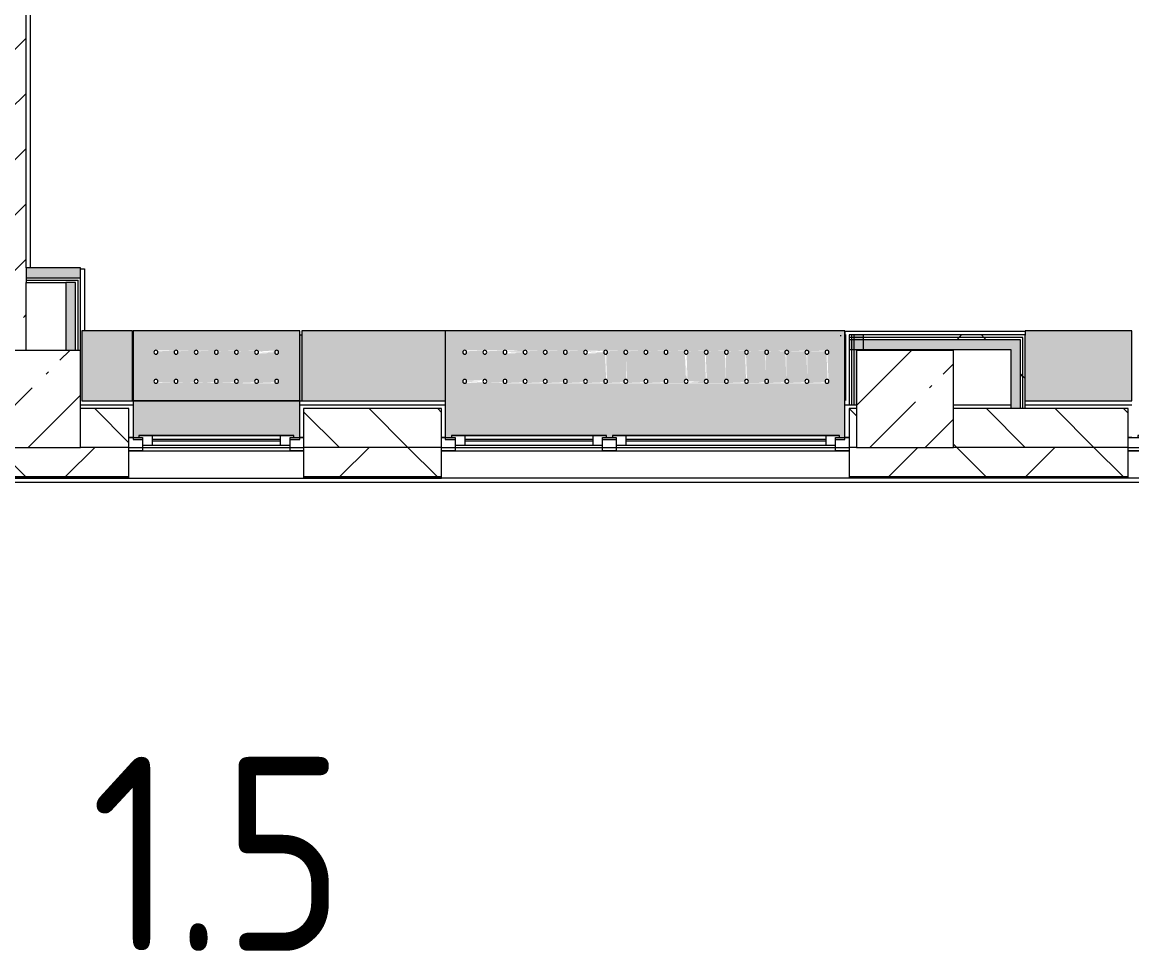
# Model space of a CAD drawing. Header units: millimetres. Extents: x 3991 to 282775, y -8553 to 29560.
# Drawn here: x 196425 to 202144, y -2695 to 2092 of the extents above; entities that cross this region are included whole.
import ezdxf

# ---------------------------------------------------------------- set-up
doc = ezdxf.new("R2010")
doc.units = ezdxf.units.MM
for name, color, linetype, lineweight, true_color in [('A-FLOR-1', 7, 'Continuous', 5, 0xaaaaaa), ('G-ANNO-TEXT-1', 7, 'Continuous', 9, 0x3c3c3c), ('I-WALL-1', 7, 'Continuous', 5, 0xe7e7e7), ('Знаки-2', 7, 'Continuous', 5, 0xd7cfbf)]:
    doc.layers.add(name, color=color, linetype=linetype, lineweight=lineweight, true_color=true_color)
for name, color, linetype, lineweight in [('A-GLAZ-2', 7, 'Continuous', 5), ('A-WALL', 7, 'Continuous', 9), ('A-WALL-4', 7, 'Continuous', 5), ('I-WALL-3', 7, 'Continuous', 5), ('S-COLS', 7, 'Continuous', 5), ('Знаки', 7, 'Continuous', 5)]:
    doc.layers.add(name, color=color, linetype=linetype, lineweight=lineweight)
doc.styles.add('GOST Common_4', font='GOST_Common.ttf', dxfattribs={"width": 0.9, "height": 1000})
pattern_1 = [(45, (148815.1, 0), (-530.33, 530.33), []), (135, (148815.1, 0), (-530.33, -530.33), [])]

# ---------------------------------------------------------------- blocks, each defined once
blk = doc.blocks.new('BSC_Колонна _Прямоугольная - 500х500-V102-Общий план 1 этажа с размещением фрагментов 1_1-1_9')
at = {"layer": 'S-COLS'}
h = blk.add_hatch(dxfattribs=at)
h.set_pattern_fill('FP_63', color=256, style=0, pattern_type=2)
h.set_pattern_definition([(45, (-47660, -150), (-285.123, 285.123), []), (45, (-47374.88, -150), (-285.123, 285.123), [504.031, -100.806, 16.764, -84.042])])
h.paths.add_polyline_path([(150.3, -250), (250, -250), (250, 250), (-250, 250), (-250, -250)])
for p, q in [((250, 250), (-250, 250)), ((-250, 250), (-250, -250)), ((250, -250), (250, 250)), ((-250, -250), (250, -250))]:
    blk.add_line(p, q, dxfattribs=at)
blk = doc.blocks.new('BSC_Колонна _Прямоугольная - 500х500-V103-Общий план 1 этажа с размещением фрагментов 1_1-1_9')
at = {"layer": 'S-COLS'}
h = blk.add_hatch(dxfattribs=at)
h.set_pattern_fill('FP_64', color=256, style=0, pattern_type=2)
h.set_pattern_definition([(45, (-52160, -150), (-285.123, 285.123), []), (45, (-51874.88, -150), (-285.123, 285.123), [504.031, -100.806, 16.764, -84.042])])
h.paths.add_polyline_path([(250, -250), (250, 250), (-250, 250), (-250, -250), (48.2, -250)])
for p, q in [((250, 250), (-250, 250)), ((-250, 250), (-250, -250)), ((250, -250), (250, 250)), ((-250, -250), (250, -250))]:
    blk.add_line(p, q, dxfattribs=at)
blk = doc.blocks.new('120_Окно_СКБ_1Ст - 120_Окно_СКБ_1Ст 900х2500_h_-20664874-Общий план 1 этажа с размещением фрагментов 1_1-1_9')
at = {"layer": 'A-GLAZ-2'}
for p, q in [((-450, -127), (-450, -57)), ((-450, -57), (-380, -57)), ((450, -57), (-450, -57)), ((-380, -57), (-380, -127)), ((380, -127), (380, -57)), ((380, -57), (450, -57)), ((450, -57), (450, -127)), ((380, -87), (-380, -87)), ((-380, -87), (-380, -127)), ((-330, -137), (-330, -87)), ((-330, -107), (330, -107)), ((330, -137), (330, -87)), ((380, -127), (380, -87)), ((-380, -127), (-450, -127)), ((-450, -127), (-431, -127)), ((-380, -127), (-400, -127)), ((-400, -127), (-400, -137)), ((-400, -137), (400, -137)), ((400, -137), (-400, -137)), ((330, -117), (-330, -117)), ((450, -127), (380, -127)), ((400, -127), (380, -127)), ((400, -137), (400, -127)), ((429, -127), (450, -127))]:
    blk.add_line(p, q, dxfattribs=at)
blk = doc.blocks.new('120_Окно_СКБ_2Ст - 120_Окно_СКБ_2Ст 2100х2500 _мал створка справа_-V118-Общий план 1 этажа с размещением фрагментов 1_1-1_9')
at = {"layer": 'A-GLAZ-2'}
for p, q in [((-1050, -127), (-1050, -57)), ((-1050, -57), (-980, -57)), ((1050, -57), (-1050, -57)), ((-980, -57), (-980, -127)), ((150, -127), (150, -57)), ((150, -57), (220, -57)), ((220, -57), (220, -127)), ((980, -127), (980, -57)), ((980, -57), (1050, -57)), ((1050, -57), (1050, -127)), ((150, -87), (-980, -87)), ((-980, -87), (-980, -127)), ((-930, -137), (-930, -87)), ((-930, -107), (100, -107)), ((100, -137), (100, -87)), ((150, -127), (150, -87)), ((980, -87), (220, -87)), ((220, -87), (220, -127)), ((270, -137), (270, -87)), ((270, -107), (930, -107)), ((930, -137), (930, -87)), ((980, -127), (980, -87)), ((-980, -127), (-1050, -127)), ((-1050, -127), (-1029, -127)), ((-980, -127), (-1000, -127)), ((-1000, -127), (-1000, -137)), ((-1000, -137), (170, -137)), ((170, -137), (-1000, -137)), ((100, -117), (-930, -117)), ((220, -127), (150, -127)), ((170, -127), (150, -127)), ((170, -137), (170, -127)), ((220, -127), (200, -127)), ((200, -127), (200, -137)), ((200, -137), (1000, -137)), ((1000, -137), (200, -137)), ((930, -117), (270, -117)), ((1050, -127), (980, -127)), ((1000, -127), (980, -127)), ((1000, -137), (1000, -127)), ((1031, -127), (1050, -127))]:
    blk.add_line(p, q, dxfattribs=at)
blk = doc.blocks.new('120_Окно_СКБ_2Ст - 120_Окно_СКБ_2Ст 3100х2500 _мал_створка слева_-22446080-Общий план 1 этажа с размещением фрагментов 1_1-1_9')
at = {"layer": 'A-GLAZ-2'}
for p, q in [((-1550, -127), (-1550, -57)), ((-1550, -57), (-1480, -57)), ((1550, -57), (-1550, -57)), ((-1480, -57), (-1480, -127)), ((650, -127), (650, -57)), ((650, -57), (720, -57)), ((720, -57), (720, -127)), ((1480, -127), (1480, -57)), ((1480, -57), (1550, -57)), ((1550, -57), (1550, -127)), ((650, -87), (-1480, -87)), ((-1480, -87), (-1480, -127)), ((-1430, -137), (-1430, -87)), ((-1430, -107), (600, -107)), ((600, -137), (600, -87)), ((650, -127), (650, -87)), ((1480, -87), (720, -87)), ((720, -87), (720, -127)), ((770, -137), (770, -87)), ((770, -107), (1430, -107)), ((1430, -137), (1430, -87)), ((1480, -127), (1480, -87)), ((-1480, -127), (-1550, -127)), ((-1550, -127), (-1529, -127)), ((-1480, -127), (-1500, -127)), ((-1500, -127), (-1500, -137)), ((-1500, -137), (670, -137)), ((670, -137), (-1500, -137)), ((600, -117), (-1430, -117)), ((720, -127), (650, -127)), ((670, -127), (650, -127)), ((670, -137), (670, -127)), ((720, -127), (700, -127)), ((700, -127), (700, -137)), ((700, -137), (1500, -137)), ((1500, -137), (700, -137)), ((1430, -117), (770, -117)), ((1550, -127), (1480, -127)), ((1500, -127), (1480, -127)), ((1500, -137), (1500, -127)), ((1531, -127), (1550, -127))]:
    blk.add_line(p, q, dxfattribs=at)
blk = doc.blocks.new('Зашивка радиатора_ с перфорацией М1 - Зашивка радиатора_ с перфорацией М1-V267-Общий план 1 этажа с размещением фрагментов 1_1-1_9')
at = {"layer": 'Знаки-2'}
blk.add_hatch(color=256, dxfattribs=at).paths.add_polyline_path([(381, 380), (381, 369), (401, 369), (401, 359), (-399, 359), (-399, 369), (-379, 369), (-379, 380), (-430, 380), (-430, 180), (430, 181), (430, 380), (401, 380)])
h = blk.add_hatch(color=256, dxfattribs=at)
h.paths.add_polyline_path([(-176.6, 180), (-430, 180), (-430, -179.9), (430.2, -179), (430, 180), (312.1, 180)])
h.paths.add_polyline_path([(430, 179.8), (430, 179.8), (403.7, 155.5)])
h.paths.add_polyline_path([(-300.6, -67.1), (-300.6, -72.2), (-216.2, -67.1)])
h.paths.add_polyline_path([(309.7, -60), (319.3, -62.6), (321.9, -72.2), (314.8, -79.3), (309.7, -79.3), (-318.9, -74.6), (-318.9, -64.6), (-310.3, -59.6), (-301.6, -64.6), (-300.6, -67.1), (-213.6, -62.6), (-203.9, -60), (-196.8, -67.1), (-199.4, -76.7), (-196.5, -78.3), (-111.4, -74.6), (-111.4, -64.6), (-102.8, -59.6), (-94.1, -64.6), (-94.1, -74.6), (-92.8, -78.3), (-7.7, -74.6), (-7.7, -64.6), (1, -59.6), (9.7, -64.6), (9.7, -74.6), (10.7, -78.3), (96.1, -74.6), (96.1, -64.6), (104.7, -59.6), (113.4, -64.6), (113.4, -74.6), (114.4, -78.3), (199.8, -74.6), (199.8, -64.6), (208.5, -59.6), (217.2, -64.6), (217.2, -74.6), (218.2, -78.3), (303.3, -74), (303.6, -64.6), (307.2, -61)])
h.paths.add_polyline_path([(-206.5, 90.4), (320.9, 85.4), (320.9, 75.4), (312.1, 70.4), (303.6, 75.4), (303.8, 85.7), (302.2, 89), (217.2, 85.4), (217.2, 75.4), (208.5, 70.4), (199.8, 75.4), (199.8, 85.4), (198.5, 89), (113.4, 85.4), (113.4, 75.4), (104.7, 70.4), (96.1, 75.4), (96.1, 85.4), (94.7, 89), (9.7, 85.4), (9.7, 75.4), (1, 70.4), (-7.7, 75.4), (-7.7, 85.4), (-8.7, 89), (-94.1, 85.4), (-94.1, 75.4), (-102.8, 70.4), (-111.4, 75.4), (-111.4, 85.4), (-112.4, 89), (-197.8, 85.4), (-197.8, 75.4), (-206.5, 70.4), (-215.2, 75.4), (-215.2, 85.4), (-216.2, 89), (-301.6, 85.4), (-301.6, 75.4), (-310.3, 70.4), (-318.9, 75.4), (-318.9, 85.4), (-308.7, 90.1), (-307.7, 90), (-209.1, 90)])
h.paths.add_polyline_path([(-216.2, -72.2), (-303.2, -76.7), (-300.3, -78.3), (-215.2, -74.6)])
at = {"layer": 'Знаки'}
for p, q in [((-379, 380), (-430, 380)), ((-430, 380), (-430, 180)), ((430, 380), (381, 380)), ((430, 180), (430, 380)), ((-430, 180), (430, 180)), ((430.2, 180), (-430, 180)), ((-430, 180), (-430, -179.9)), ((430.2, -179.9), (430.2, 180)), ((-430, -179.9), (430.2, -179.9))]:
    blk.add_line(p, q, dxfattribs=at)
for centre, start, end in [((-310.3, 80.4), 180, 0), ((-310.3, 80.4), 0, 180), ((-206.5, 80.4), 0, 180), ((-206.5, 80.4), 180, 360), ((-102.8, 80.4), 0, 180), ((-102.8, 80.4), 180, 0), ((1, 80.4), 0, 180), ((1, 80.4), 180, 0), ((104.7, 80.4), 0, 180), ((104.7, 80.4), 180, 360), ((208.5, 80.4), 0, 180), ((208.5, 80.4), 180, 0), ((312.2, 80.4), 0, 180), ((312.2, 80.4), 180, 0), ((-310.3, -69.6), 0, 180), ((-310.3, -69.6), 180, 0), ((-206.5, -69.6), 0, 180), ((-206.5, -69.6), 180, 0), ((-102.8, -69.6), 0, 180), ((-102.8, -69.6), 180, 0), ((1, -69.6), 0, 180), ((1, -69.6), 180, 0), ((104.7, -69.6), 0, 180), ((104.7, -69.6), 180, 0), ((208.5, -69.6), 0, 180), ((208.5, -69.6), 180, 0), ((312.2, -69.6), 0, 180), ((312.2, -69.6), 180, 0)]:
    blk.add_arc(centre, 10, start, end, dxfattribs=at)
blk = doc.blocks.new('Зашивка радиатора_ с перфорацией М5 - Зашивка радиатора_ с перфорацией М5-V273-Общий план 1 этажа с размещением фрагментов 1_1-1_9')
at = {"layer": 'Знаки-2'}
h = blk.add_hatch(color=256, dxfattribs=at)
h.paths.add_polyline_path([(1750, 380), (1699, 380), (1699, 369), (1719, 365.5), (1719, 359), (919, 359), (919, 369), (939, 369), (939, 380), (869, 380), (869, 369), (889, 369), (889, 359), (-281, 363.4), (-278.9, 369), (-261, 369), (-261, 380), (-310, 380), (-310, -179.9), (1749.3, -177.9), (1750, 369)])
h.paths.add_polyline_path([(1640.3, 77.8), (1640.3, 82.9), (1555.9, 77.8)])
h.paths.add_polyline_path([(933.4, -67.1), (933.4, -72.2), (1017.8, -67.1)])
h.paths.add_polyline_path([(1348.4, -67.1), (1348.4, -72.2), (1432.8, -67.1)])
h.paths.add_polyline_path([(1442.5, 90.4), (1445.1, 90), (1658.7, 85.4), (1658.7, 75.4), (1650, 70.4), (1641.3, 75.4), (1640, 77.8), (1553.3, 73.3), (1543.7, 70.7), (1536.6, 77.8), (1539.2, 87.4), (1536.6, 89), (1451.2, 85.4), (1451.2, 75.4), (1442.5, 70.4), (1433.8, 75.4), (1433.8, 85.4), (1432.8, 89), (1347.4, 85.4), (1347.4, 75.4), (1338.7, 70.4), (1330.1, 75.4), (1330.1, 85.4), (1329.1, 89), (1243.7, 85.4), (1243.7, 75.4), (1235, 70.4), (1226.3, 75.4), (1226.3, 85.4), (1225.3, 89), (1139.9, 85.4), (1139.9, 75.4), (1131.2, 70.4), (1122.6, 75.4), (1122.6, 85.4), (1121.6, 89), (1036.2, 85.4), (1036.2, 75.4), (1027.5, 70.4), (1018.8, 75.4), (1018.8, 85.4), (1017.8, 89), (932.4, 85.4), (932.4, 75.4), (923.7, 70.4), (921.2, 70.7), (926.3, -60), (933.7, -67), (1020.4, -62.6), (1030.1, -60), (1037.2, -67.1), (1034.6, -76.7), (1037.2, -78.3), (1122.6, -74.6), (1122.6, -64.6), (1131.2, -59.6), (1139.9, -64.6), (1139.9, -74.6), (1140.9, -78.3), (1226.3, -74.6), (1226.3, -64.6), (1235, -59.6), (1243.7, -64.6), (1243.7, -74.6), (1244.7, -78.3), (1330.1, -74.6), (1330.1, -64.6), (1338.7, -59.6), (1347.4, -64.6), (1348.7, -67), (1435.4, -62.6), (1445.1, -60), (1452.2, -67.1), (1449.6, -76.7), (1452.2, -78.3), (1537.6, -74.6), (1537.6, -64.6), (1546.2, -59.6), (1554.9, -64.6), (1554.9, -74.6), (1555.9, -78.3), (1641.3, -74.6), (1641.3, -64.6), (1650, -59.6), (1658.7, -64.6), (1658.7, -74.6), (1650, -79.6), (1647.4, -79.3), (-226.2, -74.6), (-226.2, -64.6), (-220.1, -59.6), (-224.6, 73.3), (-227.2, 82.9), (-220.1, 90), (-179, 90), (1439.9, 90)])
h.paths.add_polyline_path([(-116.3, 70.7), (-123.4, 77.8), (-120.8, 87.4), (-123.8, 89), (-208.8, 85.4), (-209.7, 74.2), (-217.5, 70.4), (-220.1, 70.7), (-214.9, -60), (-207.6, -68.9), (-210.4, -76.7), (-207.5, -78.3), (-122.4, -74.6), (-122.4, -64.6), (-116.3, -59.6)])
h.paths.add_polyline_path([(-7.4, 70.7), (-17.1, 73.3), (-19.7, 82.9), (-20, 89), (-105.1, 85.4), (-105.1, 75.4), (-113.8, 70.4), (-116.3, 70.7), (-111.2, -60), (-104.1, -67.1), (-108.4, -78.1), (-103.6, -78.3), (-18.7, -74.6), (-18.7, -64.6), (-10, -59.6), (-7.4, -60)])
h.paths.add_polyline_path([(96.3, 70.7), (86.7, 73.3), (84.1, 82.9), (83.7, 89), (-1.3, 85.4), (-1.3, 75.4), (-7.4, 70.4), (-2.9, -62.6), (-0.3, -72.2), (0, -78.3), (85.1, -74.6), (85.1, -64.6), (93.7, -59.6), (96.3, -60)])
h.paths.add_polyline_path([(140.6, 89), (103.1, 83.6), (102.4, 75.4), (96.3, 70.4), (100.8, -62.6), (103.4, -72.2), (103.7, -78.3), (188.8, -74.6), (188.8, -64.6), (197.5, -59.6), (200.1, -60), (194.9, 70.7), (187.8, 77.8), (192.2, 88.8), (187.5, 89), (150.7, 89)])
h.paths.add_polyline_path([(414.7, 82.9), (414.7, 77.8), (499.1, 82.9)])
h.paths.add_polyline_path([(413.7, 89), (413.7, 85.4), (414.7, 82.9), (501.7, 87.4), (498.7, 89), (414.7, 89)])
h.paths.add_polyline_path([(511.3, 70.7), (506.2, 70.7), (511.3, -60)])
h.paths.add_polyline_path([(817.4, -60), (827.1, -62.6), (829.7, -72.2), (829.7, -78.3), (915.1, -74.6), (915.1, -64.6), (921.2, -60), (916.7, 73.3), (914.1, 82.9), (914.1, 89), (828.7, 85.4), (828.7, 75.4), (820, 70.4), (817.4, 70.7)])
h.paths.add_polyline_path([(513.7, 89), (518.7, 80.4), (513.7, 71.7), (511.3, 70.4), (515.8, -62.6), (518.4, -72.2), (518.7, -78.3), (603.8, -74.6), (603.8, -64.6), (612.5, -59.6), (621.2, -64.6), (621.2, -74.6), (624.8, -78.3), (707.6, -74.6), (707.6, -64.6), (716.2, -59.6), (724.9, -64.6), (724.9, -74.6), (725.9, -78.3), (811.3, -74.6), (811.3, -64.6), (817.4, -60), (812.9, 73.3), (810.3, 82.9), (811.3, 89), (724.9, 85.4), (724.9, 75.4), (716.2, 70.4), (707.6, 75.4), (707.6, 85.4), (706.2, 89), (621.2, 85.4), (621.2, 75.4), (612.5, 70.4), (603.8, 75.4), (603.8, 85.4), (602.5, 89), (515.8, 89)])
h.paths.add_polyline_path([(303.8, 70.7), (294.2, 73.3), (291.6, 82.9), (291.2, 89), (206.2, 85.4), (206.2, 75.4), (200.1, 70.4), (204.6, -62.6), (207.2, -72.2), (207.5, -78.3), (292.6, -74.6), (292.6, -64.6), (301.2, -59.6), (303.8, -60)])
h.paths.add_polyline_path([(306.2, 89), (311.2, 80.4), (306.2, 71.7), (303.8, 70.4), (308.3, -62.6), (310.9, -72.2), (311.2, -78.3), (396.3, -74.6), (396.3, -64.6), (405, -59.6), (407.6, -60), (402.4, 70.7), (395.3, 77.8), (399.7, 88.8), (395, 89), (308.3, 89)])
h.paths.add_polyline_path([(1556.2, 89), (1554.9, 85.4), (1556.2, 83), (1642.9, 87.4), (1640.3, 89)])
h.paths.add_polyline_path([(414.7, 77.8), (407.6, 70.4), (412.1, -62.6), (414.7, -72.2), (415, -78.3), (500.1, -74.6), (500.1, -64.6), (506.2, -59.6), (501.7, 73.3), (499.1, 77.8), (415, 77.8)])
h.paths.add_polyline_path([(1017.8, -72.2), (933.4, -78.3), (1018.8, -74.6)])
h.paths.add_polyline_path([(1348.4, -72.2), (1348.4, -78.3), (1433.8, -74.6), (1432.5, -72.2)])
at = {"layer": 'Знаки'}
for p, q in [((-261, 380), (-310, 380)), ((-310, 380), (-310, -179.9)), ((939, 380), (869, 380)), ((1750, 380), (1699, 380)), ((1750, -179.9), (1750, 380)), ((-310, -179.9), (1750, -179.9))]:
    blk.add_line(p, q, dxfattribs=at)
for centre, start, end in [((-217.5, 80.4), 0, 180), ((-217.5, 80.4), 180, 0), ((-113.8, 80.4), 0, 180), ((-113.8, 80.4), 180, 0), ((-10, 80.4), 0, 180), ((-10, 80.4), 180, 360), ((93.7, 80.4), 0, 180), ((93.7, 80.4), 180, 0), ((197.5, 80.4), 0, 180), ((197.5, 80.4), 180, 0), ((301.2, 80.4), 0, 180), ((301.2, 80.4), 180, 0), ((405, 80.4), 0, 180), ((405, 80.4), 180, 0), ((508.7, 80.4), 0, 180), ((508.7, 80.4), 180, 0), ((612.5, 80.4), 0, 180), ((612.5, 80.4), 180, 0), ((716.2, 80.4), 0, 180), ((716.2, 80.4), 180, 0), ((820, 80.4), 0, 180), ((820, 80.4), 180, 0), ((923.7, 80.4), 0, 180), ((923.7, 80.4), 180, 360), ((1027.5, 80.4), 0, 180), ((1027.5, 80.4), 180, 0), ((1131.2, 80.4), 0, 180), ((1131.2, 80.4), 180, 360), ((1235, 80.4), 0, 180), ((1235, 80.4), 180, 0), ((1338.7, 80.4), 0, 180), ((1338.7, 80.4), 180, 0), ((1442.5, 80.4), 0, 180), ((1442.5, 80.4), 180, 360), ((1546.2, 80.4), 0, 180), ((1546.2, 80.4), 180, 0), ((1650, 80.4), 0, 180), ((1650, 80.4), 180, 360), ((-217.5, -69.6), 0, 180), ((-217.5, -69.6), 180, 0), ((-113.8, -69.6), 0, 180), ((-113.8, -69.6), 180, 0), ((-10, -69.6), 0, 180), ((-10, -69.6), 180, 0), ((93.7, -69.6), 0, 180), ((93.7, -69.6), 180, 0), ((197.5, -69.6), 0, 180), ((197.5, -69.6), 180, 0), ((301.2, -69.6), 0, 180), ((301.2, -69.6), 180, 0), ((405, -69.6), 0, 180), ((405, -69.6), 180, 0), ((508.7, -69.6), 0, 180), ((508.7, -69.6), 180, 0), ((612.5, -69.6), 0, 180), ((612.5, -69.6), 180, 0), ((716.2, -69.6), 0, 180), ((716.2, -69.6), 180, 0), ((820, -69.6), 0, 180), ((820, -69.6), 180, 0), ((923.7, -69.6), 0, 180), ((923.7, -69.6), 180, 0), ((1027.5, -69.6), 0, 180), ((1027.5, -69.6), 180, 0), ((1131.2, -69.6), 0, 180), ((1131.2, -69.6), 180, 0), ((1235, -69.6), 0, 180), ((1235, -69.6), 180, 0), ((1338.7, -69.6), 0, 180), ((1338.7, -69.6), 180, 0), ((1442.5, -69.6), 0, 180), ((1442.5, -69.6), 180, 0), ((1546.2, -69.6), 0, 180), ((1546.2, -69.6), 180, 0), ((1650, -69.6), 0, 180), ((1650, -69.6), 180, 0)]:
    blk.add_arc(centre, 10, start, end, dxfattribs=at)
blk = doc.blocks.new('Зашивка без перфорации М3 - М3_8-30988392-Общий план 1 этажа с размещением фрагментов 1_1-1_9')
at = {"layer": 'Знаки-2'}
blk.add_hatch(color=256, dxfattribs=at).paths.add_polyline_path([(-428.8, 180), (-430, 180), (-430, -179.9), (310.2, -179.9), (310.2, 180), (-249.4, 180)])
at = {"layer": 'Знаки'}
for p, q in [((310.2, 180), (-430, 180)), ((-430, 180), (-430, -179.9)), ((310.2, -179.9), (310.2, 180)), ((-430, -179.9), (310.2, -179.9))]:
    blk.add_line(p, q, dxfattribs=at)
blk = doc.blocks.new('Зашивка без перфорации М3 - М3_3-30974608-Общий план 1 этажа с размещением фрагментов 1_1-1_9')
at = {"layer": 'Знаки-2'}
blk.add_hatch(color=256, dxfattribs=at).paths.add_polyline_path([(-176.4, 180), (-430, 180), (-427.4, -179.9), (-169.8, -179), (-169.8, 180)])
at = {"layer": 'Знаки'}
for p, q in [((-169.8, 180), (-430, 180)), ((-430, 180), (-430, -179.9)), ((-169.8, -179.9), (-169.8, 180)), ((-430, -179.9), (-169.8, -179.9))]:
    blk.add_line(p, q, dxfattribs=at)
blk = doc.blocks.new('Зашивка без перфорации М3 - М3_5-30986737-Общий план 1 этажа с размещением фрагментов 1_1-1_9')
at = {"layer": 'Знаки-2'}
blk.add_hatch(color=256, dxfattribs=at).paths.add_polyline_path([(119.5, 180), (-430, 180), (-429.5, -179.9), (120.2, -179), (119.5, -146.5)])
at = {"layer": 'Знаки'}
for p, q in [((119.5, 180), (-430, 180)), ((-430, 180), (-430, -179.9)), ((120.2, -179.9), (120.2, -158.3)), ((-430, -179.9), (120.2, -179.9))]:
    blk.add_line(p, q, dxfattribs=at)
blk = doc.blocks.new('Зашивка_ торцевая панель - Зашивка_ торцевая панель-V292-Общий план 1 этажа с размещением фрагментов 1_1-1_9')
at = {"layer": 'Знаки-2'}
blk.add_hatch(color=256, dxfattribs=at).paths.add_polyline_path([(-409.5, -160), (-406, -160), (-409.5, -111.1)])
at = {"layer": 'Знаки'}
for p, q in [((-430, 170.7), (-430, 177)), ((-406, 180), (-406, -160))]:
    blk.add_line(p, q, dxfattribs=at)
blk = doc.blocks.new('Зашивка_ опоясывающая панель - Зашивка_ опоясывающая панель-V295-Общий план 1 этажа с размещением фрагментов 1_1-1_9')
at = {"layer": 'Знаки-2'}
blk.add_hatch(color=256, dxfattribs=at).paths.add_polyline_path([(-409.2, -160), (-406.2, -160), (-409.3, -160)])
blk = doc.blocks.new('Зашивка_ опоясывающая панель - Зашивка_ опоясывающая панель-V296-Общий план 1 этажа с размещением фрагментов 1_1-1_9')
at = {"layer": 'Знаки-2'}
blk.add_hatch(color=256, dxfattribs=at).paths.add_polyline_path([(-416, -160), (-406, -160), (-406, 180), (-416, 180), (-416, -70.4)])
at = {"layer": 'Знаки'}
for p, q in [((-416, 180), (-406, 180)), ((-416, -160), (-406, -160))]:
    blk.add_line(p, q, dxfattribs=at)

msp = doc.modelspace()

# ---------------------------------------------------------------- hatches: boundary and pattern name
at = {"layer": 'A-WALL-4'}
h = msp.add_hatch(dxfattribs=at)
h.set_pattern_fill('FP_58', color=256, style=0, pattern_type=2)
h.set_pattern_definition([(135, (148815.1, 0), (-176.7767, -176.7767), [])])
h.paths.add_polyline_path([(208075.1, -100), (208825.1, -100), (208825.1, 100), (208075.1, 100), (208075.1, -70.8)])
h.paths.add_polyline_path([(196725.1, -100), (196975.1, -100), (196975.1, 100), (196725.1, 100)])
h.paths.add_polyline_path([(197875.1, -100), (198586.6, -100), (198586.6, 100), (197875.1, 100)])
h.paths.add_polyline_path([(214217, -100), (214225.1, -100), (214225.1, 100), (213975.1, 100), (213975.1, -100)])
h.paths.add_polyline_path([(212751.1, -100), (213075.1, -100), (213075.1, 100), (212525.1, 100), (212525.1, -100), (212619.5, -100)])
h.paths.add_polyline_path([(200725.1, -100), (200725.1, 100), (200686.6, 100), (200686.6, -100)])
h.paths.add_polyline_path([(201225.1, -100), (202125.1, -100), (202125.1, 100), (201225.1, 100), (201225.1, -25.1)])
h.paths.add_polyline_path([(205725.1, -100), (205975.1, -100), (205975.1, 100), (205725.1, 100), (205725.1, 33.3)])
h.paths.add_polyline_path([(210341.3, -100), (210425.1, -100), (210425.1, 100), (210225.1, 100), (210225.1, -100), (210326.6, -100)])
h = msp.add_hatch(dxfattribs=at)
h.set_pattern_fill('FP_73', color=256, style=0, pattern_type=2)
h.set_pattern_definition([(45, (148815.1, 0), (-353.5534, 353.5534), []), (135, (148815.1, 0), (-353.5534, -353.5534), [])])
h.paths.add_polyline_path([(215875.1, -250), (219475.1, -250), (219475.1, -100), (215875.1, -100), (215875.1, -129.7)])
h.paths.add_polyline_path([(221058.2, -250), (221095.1, -250), (221095.1, -100), (220375.1, -101.8), (220375.1, -250)])
h.paths.add_polyline_path([(224507.1, -250), (224515.1, -250), (224515.1, -100), (222795.1, -100), (222795.1, -250), (223012.9, -250)])
h.paths.add_polyline_path([(205421.2, -250), (205975.1, -250), (205975.1, -100), (205225.1, -100), (205225.1, -250)])
h.paths.add_polyline_path([(213075.1, -250), (213075.1, -100), (212525.1, -100), (212525.1, -250)])
h.paths.add_polyline_path([(208825.1, -250), (208825.1, -100), (208075.1, -100), (208075.1, -250)])
h.paths.add_polyline_path([(210425.1, -250), (210425.1, -100), (209725.1, -100), (209725.1, -250)])
h.paths.add_polyline_path([(214975.1, -250), (214975.1, -100), (213975.1, -100), (213975.1, -250)])
h.paths.add_polyline_path([(193125.1, -250), (193125.1, -100), (191552.6, -100), (191552.6, -250), (191738.8, -250)])
h.paths.add_polyline_path([(196225.1, -250), (196975.1, -250), (196975.1, -100), (196225.1, -100), (196225.1, -161.8)])
h.paths.add_polyline_path([(198586.6, -250), (198586.6, -100), (197875.1, -100), (197875.1, -250)])
h.paths.add_polyline_path([(201511.9, -250), (202125.1, -250), (202125.1, -100), (200686.6, -100), (200686.6, -250)])
h.paths.add_polyline_path([(189452.6, -250), (189452.6, -100), (188755.1, -100), (188755.1, -250)])
h.paths.add_polyline_path([(187829.5, -250), (187855.1, -250), (187855.1, -100), (186805.1, -100), (186805.1, -250)])
h.paths.add_polyline_path([(185874.9, -250), (185905.1, -250), (185905.1, -100), (184785.1, -100), (184785.1, -250)])
h.paths.add_polyline_path([(176125.1, -250), (177124.8, -250), (177124.8, -100), (176125.1, -100), (176125.1, -211.8)])
h.paths.add_polyline_path([(178024.8, -250), (179025.1, -250), (179025.1, -100), (178024.8, -100), (178024.8, -207.1)])
h.paths.add_polyline_path([(181825.1, -250), (182685.1, -250), (182685.1, -100), (181825.1, -100), (181825.1, -197.6)])
h.paths.add_polyline_path([(174250.1, -250), (175225.1, -250), (175225.1, -100), (174250.1, -100), (174250.1, -216.5)])
h.paths.add_polyline_path([(171450.1, -250), (171450.1, -100), (170425.1, -100), (170425.1, -250)])
h.paths.add_polyline_path([(169525.1, -250), (169525.1, -100), (168175.1, -100), (168175.1, -250), (168283.2, -250)])
h.paths.add_polyline_path([(166075.1, -250), (166075.1, -100), (165325.1, -100), (165325.1, -250)])
h.paths.add_polyline_path([(164373.9, -250), (164425.1, -250), (164425.1, -100), (163675.1, -100), (163675.1, -250)])
h.paths.add_polyline_path([(148555.1, -250), (152545.1, -250), (152545.1, -100), (148555.1, -100), (148555.1, -210)])
h.paths.add_polyline_path([(161575.1, -250), (161575.1, -100), (160825.1, -100), (160825.1, -250)])
h.paths.add_polyline_path([(158510, -250), (158725.1, -250), (158725.1, -100), (157974.8, -100), (157974.8, -250)])
h.paths.add_polyline_path([(156555.4, -250), (157074.8, -250), (157074.8, -100), (155645.1, -100), (155645.1, -250)])
at = {"layer": 'I-WALL-1'}
for points in [[(196445.1, 775), (196725.1, 775), (196725.1, 825), (196445.1, 825)], [(196700.1, 400), (196700.1, 750), (196650.1, 750), (196650.1, 400)], [(201511.9, 405), (201520.1, 405), (201520.1, 455), (200686.6, 455), (200686.6, 405), (201225.1, 405)], [(201570.1, 100), (201570.1, 455), (201520.1, 455), (201520.1, 100)]]:
    msp.add_hatch(color=256, dxfattribs=at).paths.add_polyline_path(points)
h = msp.add_hatch(color=256, dxfattribs=at)
h.paths.add_polyline_path([(200711.6, 120), (200725.1, 120), (200725.1, 400), (200711.6, 405)])
h.paths.add_polyline_path([(200761.6, 455), (200761.6, 480), (200711.6, 480), (200711.6, 455), (200725.1, 455)])
at = {"layer": 'I-WALL-3'}
h = msp.add_hatch(dxfattribs=at)
h.set_pattern_fill('FP_57', color=256, style=0, pattern_type=2)
h.set_pattern_definition([(45, (148815.1, 0), (-285.123, 285.123), []), (45, (149100.2, 0), (-285.123, 285.123), [504.031, -100.806, 16.764, -84.042])])
h.paths.add_polyline_path([(196225.1, 400), (196445.1, 400), (196445.1, 5979), (196225.1, 5979), (196225.1, 472.4)])
h = msp.add_hatch(dxfattribs=at)
h.set_pattern_fill('FP_192', color=256, style=0, pattern_type=2)
h.set_pattern_definition(pattern_1)
h.paths.add_polyline_path([(200711.6, 467.5), (200711.6, 480), (200686.6, 480), (200686.6, 467.5)])
h.paths.add_polyline_path([(200761.6, 467.5), (201582.6, 472.4), (201582.6, 480), (200761.6, 478.9), (200761.6, 472.4)])
h = msp.add_hatch(dxfattribs=at)
h.set_pattern_fill('FP_192', color=256, style=0, pattern_type=2)
h.set_pattern_definition(pattern_1)
h.paths.add_polyline_path([(201225.1, 455), (201570.1, 455), (201569.6, 467.5), (200761.6, 466.4), (200761.6, 455), (201023.3, 455)])
h.paths.add_polyline_path([(200686.6, 455), (200711.6, 455), (200711.6, 467.5), (200686.6, 467.5)])
h = msp.add_hatch(dxfattribs=at)
h.set_pattern_fill('FP_192', color=256, style=0, pattern_type=2)
h.set_pattern_definition(pattern_1)
h.paths.add_polyline_path([(201582.6, 100), (201582.6, 467.5), (201570.1, 467.5), (201570.1, 100)])
h = msp.add_hatch(dxfattribs=at)
h.set_pattern_fill('FP_192', color=256, style=0, pattern_type=2)
h.set_pattern_definition(pattern_1)
h.paths.add_polyline_path([(201595.1, 100), (201592.2, 480), (201582.6, 480), (201582.6, 100)])

# ---------------------------------------------------------------- linework, layer by layer
at = {"layer": 'A-FLOR-1'}
for p, q in [((196465.1, 7380), (196465.1, 825)), ((196725.1, 820), (196745.1, 820)), ((196745.1, 820), (196745.1, 501)), ((200666.6, 482.2), (200666.6, 500)), ((200666.6, 500), (201594.3, 500)), ((196745.1, 140), (196996.1, 140)), ((197856.1, 140), (198605.6, 140)), ((201595.1, 140), (202144.1, 140))]:
    msp.add_line(p, q, dxfattribs=at)
at = {"layer": 'A-WALL'}
for p, q in [((196445.1, 825), (196445.1, 750)), ((196445.1, 775), (196725.1, 775)), ((196445.1, 762.5), (196712.6, 762.5)), ((196700.1, 750), (196650.1, 750)), ((196700.1, 400), (196700.1, 750)), ((196712.6, 400), (196712.6, 762.5)), ((201582.6, 467.5), (200686.6, 467.5)), ((200699.1, 480), (200699.1, 120)), ((200711.6, 480), (200711.6, 120)), ((201582.6, 100), (201582.6, 467.5)), ((201570.1, 455), (200686.6, 455)), ((201570.1, 100), (201570.1, 455)), ((196975.1, -100), (196725.1, -100)), ((198586.6, -100), (197875.1, -100)), ((200725.1, -100), (200686.6, -100)), ((202125.1, -100), (201225.1, -100)), ((196225.1, -250), (196975.1, -250)), ((196225.1, -253), (196975.1, -253)), ((197875.1, -250), (198586.6, -250)), ((197875.1, -253), (198586.6, -253)), ((200686.6, -250), (202125.1, -250)), ((200686.6, -253), (202125.1, -253))]:
    msp.add_line(p, q, dxfattribs=at)
at = {"layer": 'A-WALL-4'}
for p, q in [((196975.1, 100), (196725.1, 100)), ((196975.1, -258), (196975.1, 100)), ((198586.6, 100), (197875.1, 100)), ((197875.1, 100), (197875.1, -258)), ((198586.6, -258), (198586.6, 100)), ((200725.1, 100), (200686.6, 100)), ((200686.6, 100), (200686.6, -258)), ((202125.1, 100), (201225.1, 100)), ((202125.1, -258), (202125.1, 100)), ((196975.1, -100), (197875.1, -100)), ((198586.6, -100), (200686.6, -100)), ((202125.1, -100), (205225.1, -100)), ((221095.1, -280), (148525.1, -280)), ((178024.8, -258), (198586.6, -258)), ((213075.1, -258), (198586.6, -258))]:
    msp.add_line(p, q, dxfattribs=at)
at = {"layer": 'I-WALL-3'}
for p, q in [((196445.1, 825), (196445.1, 7400)), ((196725.1, 825), (196445.1, 825)), ((196725.1, 400), (196725.1, 825)), ((196445.1, 400), (196445.1, 750)), ((196445.1, 750), (196650.1, 750)), ((196650.1, 750), (196650.1, 400)), ((201595.1, 480), (200686.6, 480)), ((200686.6, 480), (200686.6, 120)), ((200761.6, 400), (200761.6, 480)), ((201595.1, 100), (201595.1, 480)), ((200686.6, 405), (201520.1, 405)), ((201520.1, 405), (201520.1, 100)), ((196725.1, 120), (196996.1, 120)), ((197856.1, 120), (198605.6, 120)), ((200665.6, 120), (200725.1, 120)), ((201225.1, 120), (201520.1, 120)), ((201594.4, 120), (202144.1, 120))]:
    msp.add_line(p, q, dxfattribs=at)

# ---------------------------------------------------------------- block references
at = {"layer": 'A-GLAZ-2', "rotation": 180}
for name, p in [('120_Окно_СКБ_1Ст - 120_Окно_СКБ_1Ст 900х2500_h_-20664874-Общий план 1 этажа с размещением фрагментов 1_1-1_9', (197425.1, -175)), ('120_Окно_СКБ_2Ст - 120_Окно_СКБ_2Ст 2100х2500 _мал створка справа_-V118-Общий план 1 этажа с размещением фрагментов 1_1-1_9', (199636.6, -175)), ('120_Окно_СКБ_2Ст - 120_Окно_СКБ_2Ст 3100х2500 _мал_створка слева_-22446080-Общий план 1 этажа с размещением фрагментов 1_1-1_9', (203675.1, -175))]:
    msp.add_blockref(name, p, dxfattribs=at)
at = {"layer": 'S-COLS'}
for name, p in [('BSC_Колонна _Прямоугольная - 500х500-V102-Общий план 1 этажа с размещением фрагментов 1_1-1_9', (196475.1, 150)), ('BSC_Колонна _Прямоугольная - 500х500-V103-Общий план 1 этажа с размещением фрагментов 1_1-1_9', (200975.1, 150))]:
    msp.add_blockref(name, p, dxfattribs=at)
at = {"layer": 'Знаки'}
for name, p, rotation in [('Зашивка без перфорации М3 - М3_3-30974608-Общий план 1 этажа с размещением фрагментов 1_1-1_9', (196562.9, 321.1), 179.9875123716523), ('Зашивка радиатора_ с перфорацией М1 - Зашивка радиатора_ с перфорацией М1-V267-Общий план 1 этажа с размещением фрагментов 1_1-1_9', (197426.1, 321), 180), ('Зашивка без перфорации М3 - М3_8-30988392-Общий план 1 этажа с размещением фрагментов 1_1-1_9', (198176.3, 321), 180), ('Зашивка радиатора_ с перфорацией М5 - Зашивка радиатора_ с перфорацией М5-V273-Общий план 1 этажа с размещением фрагментов 1_1-1_9', (200355.6, 321), 180), ('Зашивка без перфорации М3 - М3_5-30986737-Общий план 1 этажа с размещением фрагментов 1_1-1_9', (201714.6, 321), 180)]:
    msp.add_blockref(name, p, dxfattribs=dict(at, rotation=rotation))
for name, p in [('Зашивка_ опоясывающая панель - Зашивка_ опоясывающая панель-V296-Общий план 1 этажа с размещением фрагментов 1_1-1_9', (198272.1, 301)), ('Зашивка_ торцевая панель - Зашивка_ торцевая панель-V292-Общий план 1 этажа с размещением фрагментов 1_1-1_9', (201075.1, 302.2)), ('Зашивка_ опоясывающая панель - Зашивка_ опоясывающая панель-V295-Общий план 1 этажа с размещением фрагментов 1_1-1_9', (197402.1, 301))]:
    msp.add_blockref(name, p, dxfattribs=at)

# ---------------------------------------------------------------- texts
at = {"layer": 'G-ANNO-TEXT-1', "insert": (196231, -1694.6), "char_height": 1000, "width": 2056.328, "attachment_point": 1, "style": 'GOST Common_4'}
msp.add_mtext(' 1.5', dxfattribs=at)

doc.saveas('drawing.dxf')
